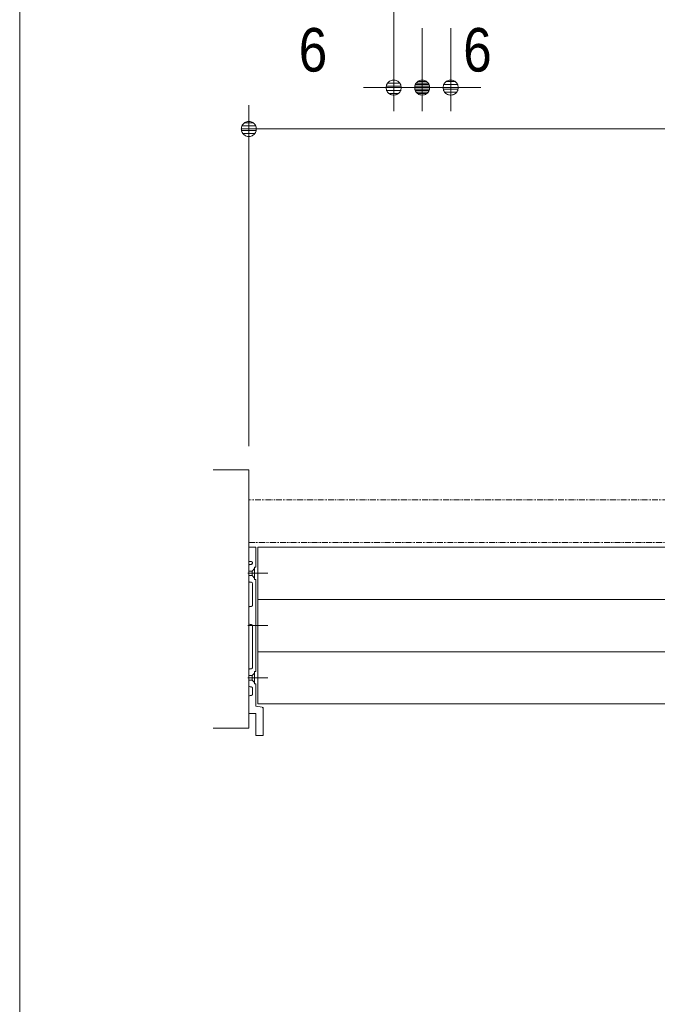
# Model space of a CAD drawing. Units: millimetres, scale not verified. Extents: x -6062 to 6062, y -3045 to 3045.
# Drawn here: x -5788 to -5250, y 813 to 1642 of the extents above; entities that cross this region are included whole.
import ezdxf
from ezdxf.enums import TextEntityAlignment as Align

# ---------------------------------------------------------------- set-up
doc = ezdxf.new("R2010")
doc.units = ezdxf.units.MM
doc.header["$LTSCALE"] = 20
doc.linetypes.add('CHAIN1', pattern=[8, 5, -1, 1, -1])
doc.linetypes.add('DOUBLE_CHAIN1', pattern=[8.8, 5, -1, 0.6, -0.6, 0.6, -1])
for name, color, linetype, lineweight in [('0-0_1図面枠', 7, 'Continuous', 9), ('0-1_3一般', 7, 'Continuous', 9), ('0-2_2寸法-1', 7, 'Continuous', 9), ('0-3_0', 7, 'Continuous', 9), ('0-5_2寸法-2', 7, 'Continuous', 9)]:
    doc.layers.add(name, color=color, linetype=linetype, lineweight=lineweight)
doc.styles.add('ＭＳ Ｐゴシック', font='')
doc.styles.get('ＭＳ Ｐゴシック').set_extended_font_data('MS PGothic')

# ---------------------------------------------------------------- blocks, each defined once
blk = doc.blocks.new('グループ-2')
at = {"layer": '0-0_1図面枠'}
blk.add_lwpolyline([(-80000, 55400), (80000, 55400), (80000, -55400), (-80000, -55400)], close=True, dxfattribs=at)
blk = doc.blocks.new('図面枠')
at = {"layer": '0-0_1図面枠'}
blk.add_blockref('グループ-2', (0, 0), dxfattribs=at)
blk = doc.blocks.new('_Dot')
at = {"layer": '0-3_0'}
for p, q in [((-10, 0), (-20, 0)), ((9.78, 2), (-9.78, 2)), ((7.99, 6), (-7.99, 6)), ((9.16, -3.98), (-9.16, -3.98)), ((6, -7.98), (-6, -7.98))]:
    blk.add_line(p, q, dxfattribs=at)
for points in [[(10, 0), (9.92, 1.25), (9.69, 2.49), (9.3, 3.68), (8.76, 4.82), (8.09, 5.88), (7.29, 6.85), (6.37, 7.71), (5.36, 8.44), (4.26, 9.05), (3.09, 9.51), (1.87, 9.82), (0.63, 9.98), (-0.63, 9.98), (-1.87, 9.82), (-3.09, 9.51), (-4.26, 9.05), (-5.36, 8.44), (-6.37, 7.71), (-7.29, 6.85), (-8.09, 5.88), (-8.76, 4.82), (-9.3, 3.68), (-9.69, 2.49), (-9.92, 1.25), (-10, 0), (0, 0)], [(-10, 0), (-9.92, -1.25), (-9.69, -2.49), (-9.3, -3.68), (-8.76, -4.82), (-8.09, -5.88), (-7.29, -6.85), (-6.37, -7.71), (-5.36, -8.44), (-4.26, -9.05), (-3.09, -9.51), (-1.87, -9.82), (-0.63, -9.98), (0.63, -9.98), (1.87, -9.82), (3.09, -9.51), (4.26, -9.05), (5.36, -8.44), (6.37, -7.71), (7.29, -6.85), (8.09, -5.88), (8.76, -4.82), (9.3, -3.68), (9.69, -2.49), (9.92, -1.25), (10, 0), (0, 0)]]:
    blk.add_lwpolyline(points, close=True, dxfattribs=at)
blk = doc.blocks.new('グループ-14')
at = {"layer": '0-1_3一般'}
for p, q in [((-75817.8, 23516.9), (-76157.8, 23516.9)), ((-75990, 23076.9), (19030, 23076.9)), ((-75990, 22196.9), (-75990, 23076.9)), ((-75990, 23076.9), (19030, 23076.9)), ((-75817.8, 22636.9), (-76157.8, 22636.9)), ((-75990, 22196.9), (19030, 22196.9)), ((-75817.8, 21756.9), (-76157.8, 21756.9)), ((-75990, 21316.9), (19030, 21316.9))]:
    blk.add_line(p, q, dxfattribs=at)
at = {"layer": '0-1_3一般', "linetype": 'DOUBLE_CHAIN1'}
blk.add_lwpolyline([(-76140, 24036.9), (-52000, 24036.9), (-52000, 24756.9), (-76140, 24756.9)], dxfattribs=at)
at = {"layer": '0-1_3一般'}
for points in [[(-75990, 23076.9), (-75990, 23956.9), (19030, 23956.9), (19030, 23076.9)], [(-75990, 21316.9), (-75990, 22196.9), (19030, 22196.9), (19030, 21316.9)]]:
    blk.add_lwpolyline(points, dxfattribs=at)
blk = doc.blocks.new('グループ-15')
at = {"layer": '0-1_3一般'}
blk.add_blockref('グループ-14', (0, 0), dxfattribs=at)
blk = doc.blocks.new('グループ-20')
at = {"layer": '0-1_3一般'}
for p, q in [((-76140, 23956.9), (-76140, 23716.9)), ((-76140, 23716.9), (-76100, 23716.9)), ((-76140, 23646.9), (-76140, 23386.9)), ((-76100, 23666.9), (-76120, 23666.9)), ((-76080, 23696.9), (-76080, 23686.9)), ((-76042, 23522.9), (-76042, 23620.9)), ((-76042, 23620.9), (-76020, 23620.9)), ((-76042, 23522.9), (-76048, 23516.9)), ((-76042, 23522.9), (-76048, 23516.9)), ((-76048, 23516.9), (-76042, 23510.9)), ((-76048, 23516.9), (-76042, 23510.9)), ((-76042, 23412.9), (-76042, 23510.9)), ((-76020, 23412.9), (-76042, 23412.9)), ((-76020, 23412.9), (-76020, 21860.9)), ((-76100, 23366.9), (-76120, 23366.9)), ((-76080, 22976.9), (-76080, 23346.9)), ((-76140, 22936.9), (-76140, 22676.9)), ((-76100, 22956.9), (-76120, 22956.9)), ((-76120, 22656.9), (-76100, 22656.9)), ((-76080, 21926.9), (-76080, 22636.9)), ((-76120, 21906.9), (-76100, 21906.9)), ((-76140, 21626.9), (-76140, 21886.9)), ((-76042, 21762.9), (-76042, 21860.9)), ((-76042, 21860.9), (-76020, 21860.9)), ((-76042, 21652.9), (-76042, 21750.9)), ((-76100, 21606.9), (-76120, 21606.9)), ((-76080, 21476.9), (-76080, 21586.9)), ((-76020, 21652.9), (-76042, 21652.9)), ((-76020, 21652.9), (-76020, 21276.9)), ((-76140, 21436.9), (-76140, 21156.9)), ((-76120, 21456.9), (-76100, 21456.9)), ((-75916.7, 21259.7), (-76020, 21276.9)), ((-75900, 21239.9), (-75900, 20786.9)), ((-76140, 21156.9), (-76020, 21156.9)), ((-76020, 21156.9), (-76020, 20786.9)), ((-76020, 20786.9), (-75900, 20786.9))]:
    blk.add_line(p, q, dxfattribs=at)
at = {"layer": '0-1_3一般', "linetype": 'DOUBLE_CHAIN1'}
for p, q in [((-76084, 23554.9), (-76140, 23554.9)), ((-76042, 23596.9), (-76084, 23554.9)), ((-76084, 23554.9), (-76084, 23478.9)), ((-76084, 23478.9), (-76140, 23478.9)), ((-76042, 23436.9), (-76084, 23478.9)), ((-76084, 21794.9), (-76140, 21794.9)), ((-76042, 21676.9), (-76084, 21718.9)), ((-75916.7, 21259.7), (-75900, 21256.9)), ((-75900, 21239.9), (-75900, 21256.9))]:
    blk.add_line(p, q, dxfattribs=at)
at = {"layer": '0-1_3一般', "linetype": 'CHAIN1'}
for p, q in [((-76012.4, 23516.9), (-76147, 23516.9)), ((-76012.4, 21756.9), (-76147, 21756.9))]:
    blk.add_line(p, q, dxfattribs=at)
at = {"layer": '0-1_3一般'}
for points in [[(-76140, 23956.9), (-76020, 23956.9), (-76020, 23620.9)], [(-76042, 21762.9), (-76048, 21756.9), (-76042, 21750.9)]]:
    blk.add_lwpolyline(points, dxfattribs=at)
at = {"layer": '0-1_3一般', "linetype": 'DOUBLE_CHAIN1'}
blk.add_lwpolyline([(-76042, 21836.9), (-76084, 21794.9), (-76084, 21718.9), (-76140, 21718.9)], dxfattribs=at)
at = {"layer": '0-1_3一般'}
for centre, start, end in [((-76100, 23696.9), 45, 90), ((-76120, 23646.9), 135, 180), ((-76120, 23646.9), 90, 135), ((-76100, 23686.9), 270, 315), ((-76100, 23696.9), 0, 45), ((-76100, 23686.9), 315, 0), ((-76120, 23386.9), 180, 225), ((-76120, 23386.9), 225, 270), ((-76100, 23346.9), 45, 90), ((-76100, 23346.9), 0, 45), ((-76120, 22936.9), 135, 180), ((-76120, 22936.9), 90, 135), ((-76100, 22976.9), 270, 315), ((-76100, 22976.9), 315, 0), ((-76120, 22676.9), 180, 225), ((-76120, 22676.9), 225, 270), ((-76100, 22636.9), 45, 90), ((-76100, 22636.9), 0, 45), ((-76120, 21886.9), 135, 180), ((-76120, 21886.9), 90, 135), ((-76100, 21926.9), 270, 315), ((-76100, 21926.9), 315, 0), ((-76120, 21626.9), 180, 225), ((-76120, 21626.9), 225, 270), ((-76100, 21586.9), 45, 90), ((-76100, 21586.9), 0, 45), ((-76120, 21436.9), 135, 180), ((-76120, 21436.9), 90, 135), ((-76100, 21476.9), 270, 315), ((-76100, 21476.9), 315, 0), ((-75920, 21239.9), 40.26884, 80.53768), ((-75920, 21239.9), 0, 40.26884)]:
    blk.add_arc(centre, 20, start, end, dxfattribs=at)

msp = doc.modelspace()

# ---------------------------------------------------------------- linework, layer by layer
at = {"layer": '0-1_3一般'}
msp.add_lwpolyline([(-5624.5, 1262.84), (-5594.5, 1262.84), (-5594.5, 1045.34), (-5624.5, 1045.34)], dxfattribs=at)
at = {"layer": '0-2_2寸法-1'}
for p, q in [((-5594.5, 1282.84), (-5594.5, 1570)), ((-5581.79, 1550), (-841.21, 1550))]:
    msp.add_line(p, q, dxfattribs=at)
at = {"layer": '0-5_2寸法-2'}
for p, q in [((-5472.5, 1708.84), (-5472.5, 1564.84)), ((-5448.5, 1634.84), (-5448.5, 1564.84)), ((-5448.5, 1634.84), (-5448.5, 1564.84)), ((-5424.5, 1634.84), (-5424.5, 1564.84)), ((-5485.21, 1584.84), (-5497.92, 1584.84)), ((-5461.21, 1584.84), (-5473.92, 1584.84)), ((-5448.5, 1584.84), (-5472.5, 1584.84)), ((-5448.5, 1584.84), (-5424.5, 1584.84)), ((-5435.79, 1584.84), (-5423.08, 1584.84)), ((-5411.79, 1584.84), (-5399.08, 1584.84))]:
    msp.add_line(p, q, dxfattribs=at)

# ---------------------------------------------------------------- block references
at = {"layer": '0-0_1図面枠', "xscale": 0.05, "yscale": 0.05}
msp.add_blockref('図面枠', (-1787.5, 0), dxfattribs=at)
at = {"layer": '0-1_3一般', "xscale": 0.05, "yscale": 0.05}
for name in ['グループ-15', 'グループ-20']:
    msp.add_blockref(name, (-1787.5, 0), dxfattribs=at)
at = {"layer": '0-2_2寸法-1', "xscale": 0.6356201, "yscale": 0.6356201, "rotation": 180}
msp.add_blockref('_Dot', (-5594.5, 1550), dxfattribs=at)
at = {"layer": '0-5_2寸法-2', "xscale": 0.6356201, "yscale": 0.6356201}
for p in [(-5472.5, 1584.84), (-5448.5, 1584.84)]:
    msp.add_blockref('_Dot', p, dxfattribs=at)
at = {"layer": '0-5_2寸法-2', "xscale": 0.6356201, "yscale": 0.6356201, "rotation": 180}
for p in [(-5448.5, 1584.84), (-5424.5, 1584.84)]:
    msp.add_blockref('_Dot', p, dxfattribs=at)

# ---------------------------------------------------------------- texts
at = {"layer": '0-5_2寸法-2', "style": 'ＭＳ Ｐゴシック', "width": 0.9}
for p in [(-5552.47, 1587.32), (-5413.94, 1587.32)]:
    msp.add_text('6', height=36.66, dxfattribs=at).set_placement(p, align=Align.BOTTOM_LEFT)

doc.saveas('drawing.dxf')
